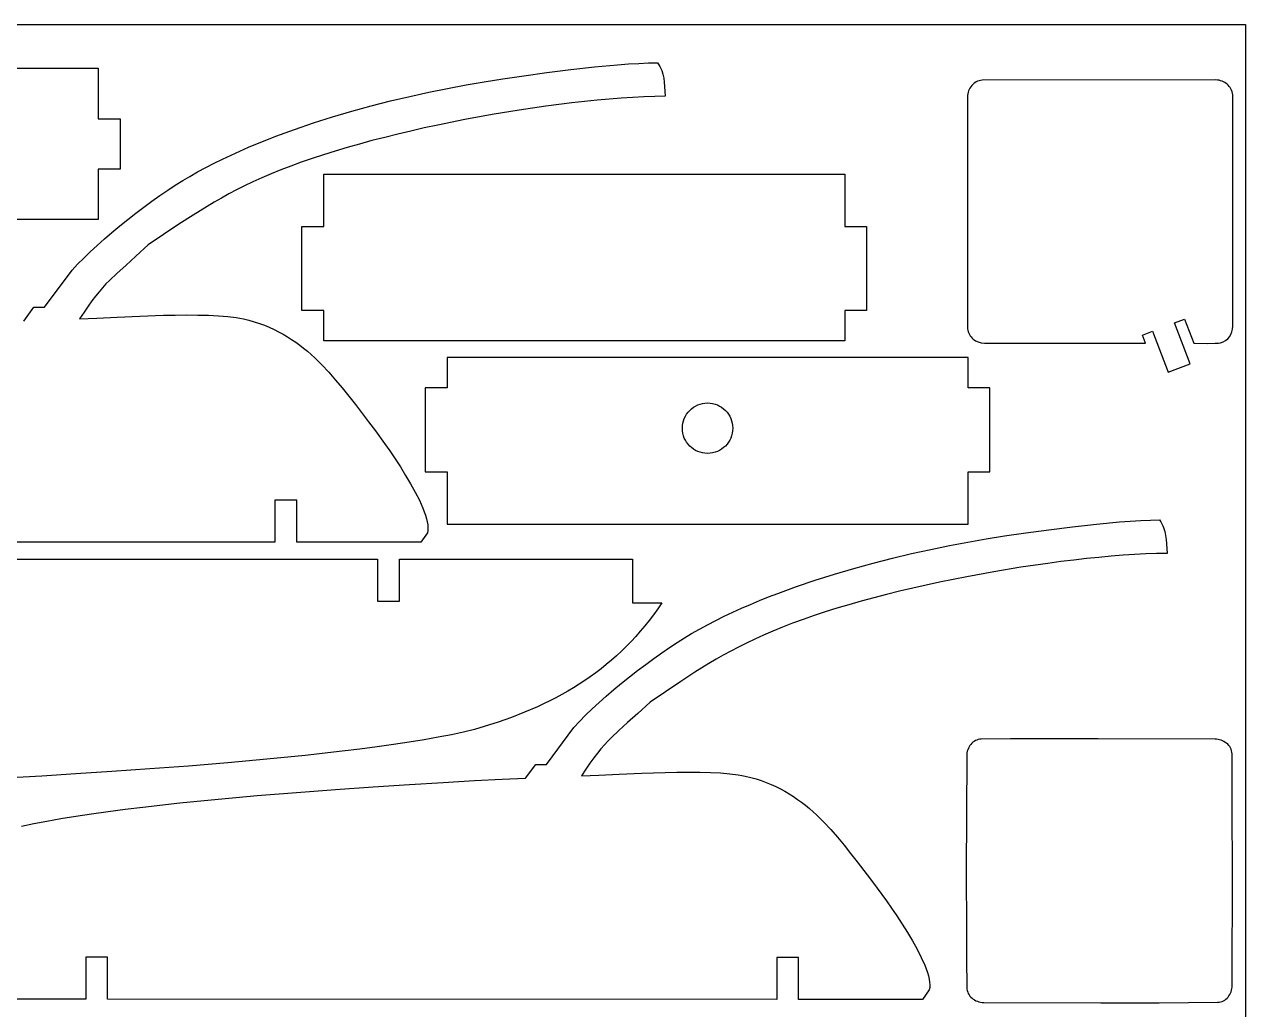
# Model space of a CAD drawing. Extents: x 378 to 958, y 20 to 900.
# Drawn here: x 812.7 to 958, y 782.9 to 900.1 of the extents above; entities that cross this region are included whole.
import ezdxf

# ---------------------------------------------------------------- set-up
doc = ezdxf.new("R2010")
doc.units = 0
doc.layers.get('0').update_dxf_attribs({"linetype": 'CONTINUOUS'})

msp = doc.modelspace()

# ---------------------------------------------------------------- linework, layer by layer
at = {"color": 0}
for p, q in [((378.0131, 900.108069), (958.0131, 900.108069)), ((958.0131, 900.108069), (958.0131, 20.108069))]:
    msp.add_line(p, q, dxfattribs=at)
at = {"color": 4}
for p, q in [((880.529513, 895.047236), (883.266994, 895.301527)), ((883.266994, 895.301527), (884.566258, 895.400371)), ((884.566258, 895.400371), (885.802116, 895.47705)), ((885.802116, 895.47705), (886.961756, 895.529093)), ((886.961756, 895.529093), (888.032363, 895.554027)), ((888.032363, 895.554027), (888.186316, 895.318389)), ((888.186316, 895.318389), (888.318885, 895.086974)), ((759.462458, 894.889161), (821.457758, 894.889161)), ((821.457758, 894.889161), (821.457758, 888.889561)), ((869.606307, 893.637914), (872.128069, 894.009515)), ((872.128069, 894.009515), (874.857535, 894.381453)), ((874.857535, 894.381453), (877.692188, 894.733952)), ((877.692188, 894.733952), (880.529513, 895.047236)), ((888.318885, 895.086974), (888.431871, 894.858488)), ((888.431871, 894.858488), (888.527071, 894.631638)), ((888.527071, 894.631638), (888.671312, 894.177669)), ((888.671312, 894.177669), (888.766001, 893.714715)), ((860.807029, 892.04458), (863.044761, 892.500415)), ((863.044761, 892.500415), (865.24372, 892.914167)), ((865.24372, 892.914167), (867.394763, 893.286427)), ((867.394763, 893.286427), (869.606307, 893.637914)), ((888.766001, 893.714715), (888.825528, 893.232425)), ((888.825528, 893.232425), (888.864287, 892.720447)), ((888.864287, 892.720447), (888.937063, 891.566027)), ((925.126643, 892.384537), (925.055716, 892.21776)), ((925.210513, 892.542449), (925.126643, 892.384537)), ((925.306824, 892.690833), (925.210513, 892.542449)), ((925.415074, 892.829028), (925.306824, 892.690833)), ((925.53476, 892.956375), (925.415074, 892.829028)), ((925.66538, 893.072211), (925.53476, 892.956375)), ((925.806432, 893.175876), (925.66538, 893.072211)), ((925.957413, 893.26671), (925.806432, 893.175876)), ((926.117821, 893.34405), (925.957413, 893.26671)), ((926.287155, 893.407236), (926.117821, 893.34405)), ((926.46491, 893.455608), (926.287155, 893.407236)), ((926.650586, 893.488503), (926.46491, 893.455608)), ((954.470086, 893.507803), (926.650586, 893.488503)), ((954.665583, 893.492185), (954.470086, 893.507803)), ((954.855054, 893.461227), (954.665583, 893.492185)), ((955.03781, 893.415493), (954.855054, 893.461227)), ((955.213164, 893.355544), (955.03781, 893.415493)), ((955.380429, 893.281941), (955.213164, 893.355544)), ((955.538917, 893.195247), (955.380429, 893.281941)), ((955.68794, 893.096022), (955.538917, 893.195247)), ((955.826811, 892.984828), (955.68794, 893.096022)), ((955.954842, 892.862228), (955.826811, 892.984828)), ((956.071346, 892.728782), (955.954842, 892.862228)), ((956.175635, 892.585052), (956.071346, 892.728782)), ((956.267021, 892.4316), (956.175635, 892.585052)), ((956.344816, 892.268988), (956.267021, 892.4316)), ((853.95262, 890.418649), (856.251816, 891.00429)), ((856.251816, 891.00429), (858.539666, 891.546069)), ((858.539666, 891.546069), (860.807029, 892.04458)), ((879.34938, 890.944144), (877.834083, 890.773866)), ((880.835454, 891.095159), (879.34938, 890.944144)), ((882.288713, 891.226362), (880.835454, 891.095159)), ((883.705565, 891.337205), (882.288713, 891.226362)), ((885.082418, 891.427142), (883.705565, 891.337205)), ((886.41568, 891.495622), (885.082418, 891.427142)), ((887.701759, 891.5421), (886.41568, 891.495622)), ((888.937063, 891.566027), (887.701759, 891.5421)), ((924.925617, 891.670837), (924.911486, 891.475203)), ((924.911486, 891.475203), (924.930586, 863.909203)), ((924.954701, 891.860249), (924.925617, 891.670837)), ((924.998235, 892.042776), (924.954701, 891.860249)), ((925.055716, 892.21776), (924.998235, 892.042776)), ((956.408334, 892.097776), (956.344816, 892.268988)), ((956.456887, 891.918528), (956.408334, 892.097776)), ((956.489786, 891.731803), (956.456887, 891.918528)), ((956.509086, 864.202803), (956.489786, 891.731803)), ((849.356763, 889.113415), (851.651221, 889.788555)), ((851.651221, 889.788555), (853.95262, 890.418649)), ((871.552514, 889.911073), (868.329788, 889.378339)), ((874.730191, 890.37771), (871.552514, 889.911073)), ((876.293157, 890.584872), (874.730191, 890.37771)), ((877.834083, 890.773866), (876.293157, 890.584872)), ((821.457758, 888.889561), (824.057658, 888.889561)), ((824.057658, 888.889561), (824.057658, 882.890061)), ((844.825238, 887.625625), (847.078388, 888.392636)), ((847.078388, 888.392636), (849.356763, 889.113415)), ((861.864139, 888.132109), (860.264473, 887.786089)), ((865.090751, 888.78389), (861.864139, 888.132109)), ((868.329788, 889.378339), (865.090751, 888.78389)), ((841.51281, 886.38713), (842.606456, 886.811791)), ((842.606456, 886.811791), (844.825238, 887.625625)), ((855.563139, 886.674085), (854.040556, 886.280595)), ((857.11038, 887.056529), (855.563139, 886.674085)), ((858.678689, 887.42738), (857.11038, 887.056529)), ((860.264473, 887.786089), (858.678689, 887.42738)), ((838.308568, 885.041282), (839.362723, 885.50195)), ((839.362723, 885.50195), (840.431185, 885.950541)), ((840.431185, 885.950541), (841.51281, 886.38713)), ((851.083736, 885.462669), (849.656682, 885.039329)), ((852.546224, 885.876607), (851.083736, 885.462669)), ((854.040556, 886.280595), (852.546224, 885.876607)), ((835.243366, 883.586081), (836.247746, 884.083422)), ((836.247746, 884.083422), (837.269861, 884.568464)), ((837.269861, 884.568464), (838.308568, 885.041282)), ((845.624056, 883.718376), (844.374665, 883.262906)), ((846.92325, 884.166635), (845.624056, 883.718376)), ((848.268657, 884.607135), (846.92325, 884.166635)), ((849.656682, 885.039329), (848.268657, 884.607135)), ((824.057658, 882.890061), (821.457758, 882.890061)), ((821.457758, 882.890061), (821.457758, 876.890561)), ((832.348063, 882.019527), (833.292382, 882.554208)), ((833.292382, 882.554208), (834.257864, 883.076368)), ((834.257864, 883.076368), (835.243366, 883.586081)), ((842.039663, 882.332527), (840.927709, 881.849469)), ((843.17867, 882.800774), (842.039663, 882.332527)), ((844.374665, 883.262906), (843.17867, 882.800774)), ((848.311277, 876.076863), (848.311277, 882.276463)), ((848.311277, 882.276463), (910.306577, 882.276463)), ((910.306577, 882.276463), (910.306577, 876.076863)), ((829.732637, 880.375794), (830.639124, 880.9715)), ((830.639124, 880.9715), (831.513378, 881.521182)), ((831.513378, 881.521182), (832.348063, 882.019527)), ((838.876056, 880.894097), (837.92206, 880.41733)), ((839.875556, 881.370734), (838.876056, 880.894097)), ((840.927709, 881.849469), (839.875556, 881.370734)), ((827.8523, 879.067556), (828.801251, 879.739376)), ((828.801251, 879.739376), (829.732637, 880.375794)), ((836.121991, 879.454499), (835.261621, 878.963982)), ((837.006421, 879.938207), (836.121991, 879.454499)), ((837.92206, 880.41733), (837.006421, 879.938207)), ((825.931047, 877.638964), (826.893121, 878.365648)), ((826.893121, 878.365648), (827.8523, 879.067556)), ((834.418163, 878.464427), (832.753392, 877.429299)), ((835.261621, 878.963982), (834.418163, 878.464427)), ((821.457758, 876.890561), (759.462458, 876.890561)), ((824.027554, 876.132513), (824.973413, 876.892815)), ((824.973413, 876.892815), (825.931047, 877.638964)), ((832.753392, 877.429299), (831.070491, 876.331299)), ((822.200501, 874.590698), (823.100805, 875.36337)), ((823.100805, 875.36337), (824.027554, 876.132513)), ((831.070491, 876.331299), (827.421563, 873.875427)), ((845.711477, 866.077663), (845.711477, 876.076863)), ((845.711477, 876.076863), (848.311277, 876.076863)), ((910.306577, 876.076863), (912.906377, 876.076863)), ((912.906377, 876.076863), (912.906377, 866.077663)), ((820.508565, 873.056017), (821.333976, 873.81981)), ((821.333976, 873.81981), (822.200501, 874.590698)), ((827.421563, 873.875427), (825.953065, 872.524989)), ((819.010424, 871.570963), (819.731602, 872.30463)), ((819.731602, 872.30463), (820.508565, 873.056017)), ((825.953065, 872.524989), (824.734718, 871.433918)), ((815.070463, 866.468327), (818.352363, 870.860327)), ((818.352363, 870.860327), (819.010424, 871.570963)), ((824.734718, 871.433918), (823.705359, 870.508601)), ((822.381879, 869.22664), (821.968953, 868.780784)), ((822.803826, 869.655427), (822.381879, 869.22664)), ((823.705359, 870.508601), (822.803826, 869.655427)), ((821.139577, 867.791061), (820.707837, 867.223791)), ((821.557401, 868.306159), (821.139577, 867.791061)), ((821.968953, 868.780784), (821.557401, 868.306159)), ((812.592163, 864.821627), (813.813063, 866.455527)), ((813.813063, 866.455527), (815.070463, 866.468327)), ((820.254535, 866.592646), (819.772026, 865.885925)), ((820.707837, 867.223791), (820.254535, 866.592646)), ((819.772026, 865.885925), (819.252663, 865.091927)), ((819.252663, 865.091927), (821.294365, 865.17765)), ((821.294365, 865.17765), (823.728949, 865.293079)), ((823.728949, 865.293079), (826.416243, 865.410778)), ((826.416243, 865.410778), (829.216076, 865.503315)), ((829.216076, 865.503315), (830.61439, 865.531573)), ((830.61439, 865.531573), (831.988275, 865.543252)), ((831.988275, 865.543252), (833.320209, 865.534923)), ((833.320209, 865.534923), (834.592671, 865.503157)), ((834.592671, 865.503157), (835.788139, 865.444523)), ((835.788139, 865.444523), (836.889091, 865.355593)), ((836.889091, 865.355593), (837.878006, 865.232938)), ((837.878006, 865.232938), (838.324974, 865.157891)), ((838.324974, 865.157891), (838.737363, 865.073127)), ((838.737363, 865.073127), (839.394159, 864.911262)), ((839.394159, 864.911262), (840.030483, 864.729774)), ((848.311277, 866.077663), (845.711477, 866.077663)), ((848.311277, 862.477963), (848.311277, 866.077663)), ((912.906377, 866.077663), (910.306577, 866.077663)), ((910.306577, 866.077663), (910.306577, 862.477963)), ((949.543486, 864.596703), (950.745586, 865.059103)), ((950.745586, 865.059103), (951.856786, 862.170203)), ((840.030483, 864.729774), (840.647153, 864.529195)), ((840.647153, 864.529195), (841.244983, 864.310061)), ((841.244983, 864.310061), (841.82479, 864.072903)), ((841.82479, 864.072903), (842.38739, 863.818257)), ((842.38739, 863.818257), (842.933598, 863.546656)), ((842.933598, 863.546656), (843.464232, 863.258633)), ((924.930586, 863.909203), (924.964001, 863.718799)), ((924.964001, 863.718799), (925.012411, 863.538323)), ((925.012411, 863.538323), (925.075246, 863.367984)), ((925.075246, 863.367984), (925.15193, 863.207988)), ((945.741586, 863.134403), (946.943686, 863.596703)), ((946.943686, 863.596703), (948.810286, 858.743803)), ((951.410086, 859.743703), (949.543486, 864.596703)), ((956.263873, 863.22942), (956.39101, 863.530652)), ((956.39101, 863.530652), (956.473406, 863.856519)), ((956.473406, 863.856519), (956.509086, 864.202803)), ((843.464232, 863.258633), (843.980106, 862.954723)), ((843.980106, 862.954723), (844.482037, 862.635459)), ((844.482037, 862.635459), (844.970841, 862.301374)), ((844.970841, 862.301374), (845.447334, 861.953003)), ((845.447334, 861.953003), (845.912332, 861.590879)), ((910.306577, 862.477963), (848.311277, 862.477963)), ((925.15193, 863.207988), (925.241892, 863.058542)), ((925.241892, 863.058542), (925.344558, 862.919854)), ((925.344558, 862.919854), (925.459356, 862.79213)), ((925.459356, 862.79213), (925.585711, 862.675578)), ((925.585711, 862.675578), (925.723052, 862.570406)), ((925.723052, 862.570406), (925.870805, 862.476819)), ((925.870805, 862.476819), (926.195255, 862.325232)), ((926.195255, 862.325232), (926.554477, 862.222474)), ((926.554477, 862.222474), (926.943886, 862.170203)), ((926.943886, 862.170203), (946.112386, 862.170203)), ((946.112386, 862.170203), (945.741586, 863.134403)), ((951.856786, 862.170203), (953.479711, 862.155841)), ((953.479711, 862.155841), (954.406964, 862.173789)), ((954.406964, 862.173789), (954.77317, 862.199517)), ((954.77317, 862.199517), (955.026286, 862.240403)), ((955.026286, 862.240403), (955.347468, 862.355196)), ((955.347468, 862.355196), (955.633794, 862.515711)), ((955.633794, 862.515711), (955.883289, 862.717732)), ((955.883289, 862.717732), (956.093974, 862.957041)), ((956.093974, 862.957041), (956.263873, 863.22942)), ((845.912332, 861.590879), (846.36665, 861.215536)), ((846.36665, 861.215536), (846.811105, 860.827507)), ((846.811105, 860.827507), (847.246513, 860.427327)), ((847.246513, 860.427327), (848.093451, 859.592646)), ((924.979018, 860.467014), (862.983718, 860.467014)), ((862.983718, 860.467014), (862.983718, 856.867314)), ((924.979018, 856.867314), (924.979018, 860.467014)), ((848.093451, 859.592646), (848.913992, 858.715764)), ((948.810286, 858.743803), (951.410086, 859.743703)), ((848.913992, 858.715764), (849.714664, 857.800949)), ((849.714664, 857.800949), (850.501994, 856.852471)), ((850.501994, 856.852471), (851.282512, 855.8746)), ((862.983718, 856.867314), (860.383918, 856.867314)), ((860.383918, 856.867314), (860.383918, 846.868014)), ((927.578818, 856.867314), (924.979018, 856.867314)), ((927.578818, 846.868014), (927.578818, 856.867314)), ((851.282512, 855.8746), (852.062744, 854.871606)), ((852.062744, 854.871606), (853.648463, 852.807327)), ((853.648463, 852.807327), (854.457295, 851.735886)), ((854.457295, 851.735886), (855.547323, 850.230608)), ((855.547323, 850.230608), (856.156738, 849.357406)), ((856.156738, 849.357406), (856.787196, 848.426296)), ((856.787196, 848.426296), (857.422277, 847.454128)), ((857.422277, 847.454128), (858.045563, 846.457752)), ((858.045563, 846.457752), (858.640635, 845.454019)), ((860.383918, 846.868014), (862.983718, 846.868014)), ((862.983718, 846.868014), (862.983718, 840.668514)), ((924.979018, 840.668514), (924.979018, 846.868014)), ((924.979018, 846.868014), (927.578818, 846.868014)), ((858.640635, 845.454019), (859.191075, 844.45978)), ((859.191075, 844.45978), (859.680462, 843.491885)), ((842.490763, 843.505427), (842.489663, 838.507727)), ((845.089663, 843.504727), (842.490763, 843.505427)), ((845.088563, 838.507027), (845.089663, 843.504727)), ((859.680462, 843.491885), (860.092379, 842.567183)), ((860.092379, 842.567183), (860.264155, 842.126296)), ((860.264155, 842.126296), (860.410406, 841.702526)), ((860.410406, 841.702526), (860.52908, 841.297981)), ((860.52908, 841.297981), (860.618125, 840.914765)), ((860.618125, 840.914765), (860.675488, 840.554985)), ((860.675488, 840.554985), (860.699117, 840.220748)), ((860.699117, 840.220748), (860.68696, 839.91416)), ((862.983718, 840.668514), (924.979018, 840.668514)), ((934.586669, 839.987754), (937.421322, 840.340253)), ((937.421322, 840.340253), (940.258647, 840.653537)), ((940.258647, 840.653537), (942.996128, 840.907828)), ((942.996128, 840.907828), (944.295391, 841.006672)), ((944.295391, 841.006672), (945.53125, 841.083351)), ((945.53125, 841.083351), (946.69089, 841.135394)), ((946.69089, 841.135394), (947.761497, 841.160328)), ((947.761497, 841.160328), (947.91545, 840.92469)), ((947.91545, 840.92469), (948.048019, 840.693275)), ((948.048019, 840.693275), (948.161005, 840.464789)), ((948.161005, 840.464789), (948.256205, 840.237939)), ((948.256205, 840.237939), (948.400446, 839.78397)), ((860.636963, 839.637327), (859.849163, 838.503227)), ((860.68696, 839.91416), (860.636963, 839.637327)), ((924.972854, 838.520468), (927.123897, 838.892728)), ((927.123897, 838.892728), (929.335441, 839.244215)), ((929.335441, 839.244215), (931.857203, 839.615816)), ((931.857203, 839.615816), (934.586669, 839.987754)), ((948.400446, 839.78397), (948.495135, 839.321016)), ((948.495135, 839.321016), (948.554662, 838.838726)), ((948.554662, 838.838726), (948.59342, 838.326748)), ((842.489663, 838.507727), (762.840163, 838.528327)), ((859.849163, 838.503227), (845.088563, 838.507027)), ((915.98095, 836.610591), (918.2688, 837.15237)), ((918.2688, 837.15237), (920.536163, 837.650881)), ((920.536163, 837.650881), (922.773895, 838.106716)), ((922.773895, 838.106716), (924.972854, 838.520468)), ((947.430893, 837.148401), (946.144814, 837.101923)), ((948.666197, 837.172328), (947.430893, 837.148401)), ((948.59342, 838.326748), (948.666197, 837.172328)), ((775.05834, 836.49959), (854.70784, 836.47899)), ((854.70784, 836.47899), (854.70674, 831.48189)), ((857.30504, 831.48119), (857.30614, 836.47829)), ((857.30614, 836.47829), (885.03684, 836.47109)), ((885.03684, 836.47109), (885.03574, 831.27479)), ((911.380355, 835.394856), (913.681754, 836.02495)), ((913.681754, 836.02495), (915.98095, 836.610591)), ((934.459325, 835.984011), (931.281648, 835.517374)), ((936.02229, 836.191173), (934.459325, 835.984011)), ((937.563217, 836.380167), (936.02229, 836.191173)), ((939.078514, 836.550445), (937.563217, 836.380167)), ((940.564588, 836.70146), (939.078514, 836.550445)), ((942.017847, 836.832663), (940.564588, 836.70146)), ((943.434699, 836.943506), (942.017847, 836.832663)), ((944.811552, 837.033442), (943.434699, 836.943506)), ((946.144814, 837.101923), (944.811552, 837.033442)), ((906.807522, 833.998937), (909.085897, 834.719716)), ((909.085897, 834.719716), (911.380355, 835.394856)), ((924.819885, 834.390191), (921.593273, 833.73841)), ((928.058922, 834.98464), (924.819885, 834.390191)), ((931.281648, 835.517374), (928.058922, 834.98464)), ((902.33559, 832.418092), (904.554372, 833.231926)), ((904.554372, 833.231926), (906.807522, 833.998937)), ((918.407823, 833.033681), (916.839514, 832.66283)), ((919.993606, 833.39239), (918.407823, 833.033681)), ((921.593273, 833.73841), (919.993606, 833.39239)), ((854.70674, 831.48189), (857.30504, 831.48119)), ((899.091857, 831.108251), (900.160319, 831.556842)), ((900.160319, 831.556842), (901.241944, 831.993431)), ((901.241944, 831.993431), (902.33559, 832.418092)), ((912.275358, 831.482908), (910.812869, 831.06897)), ((913.76969, 831.886896), (912.275358, 831.482908)), ((915.292273, 832.280386), (913.76969, 831.886896)), ((916.839514, 832.66283), (915.292273, 832.280386)), ((885.03574, 831.27479), (888.53274, 831.27399)), ((887.545907, 829.867678), (887.035364, 829.193806)), ((888.045042, 830.560959), (887.545907, 829.867678)), ((888.53274, 831.27399), (888.045042, 830.560959)), ((895.97688, 829.689723), (896.998995, 830.174765)), ((896.998995, 830.174765), (898.037701, 830.647583)), ((898.037701, 830.647583), (899.091857, 831.108251)), ((907.997791, 830.213436), (906.652384, 829.772936)), ((909.385816, 830.64563), (907.997791, 830.213436)), ((910.812869, 831.06897), (909.385816, 830.64563)), ((886.513443, 828.539), (885.980174, 827.90292)), ((887.035364, 829.193806), (886.513443, 828.539)), ((893.021516, 828.160509), (893.986998, 828.682669)), ((893.986998, 828.682669), (894.9725, 829.192382)), ((894.9725, 829.192382), (895.97688, 829.689723)), ((902.907804, 828.407075), (901.768797, 827.938828)), ((904.103799, 828.869207), (902.907804, 828.407075)), ((905.35319, 829.324677), (904.103799, 828.869207)), ((906.652384, 829.772936), (905.35319, 829.324677)), ((885.435586, 827.285225), (884.879709, 826.685573)), ((885.980174, 827.90292), (885.435586, 827.285225)), ((890.368258, 826.577801), (891.242512, 827.127483)), ((891.242512, 827.127483), (892.077197, 827.625828)), ((892.077197, 827.625828), (893.021516, 828.160509)), ((899.60469, 826.977035), (898.605189, 826.500398)), ((900.656843, 827.45577), (899.60469, 826.977035)), ((901.768797, 827.938828), (900.656843, 827.45577)), ((883.734207, 825.539035), (883.144642, 824.991467)), ((884.312573, 826.103624), (883.734207, 825.539035)), ((884.879709, 826.685573), (884.312573, 826.103624)), ((888.530385, 825.345676), (889.461771, 825.982095)), ((889.461771, 825.982095), (890.368258, 826.577801)), ((896.735555, 825.544507), (895.851125, 825.0608)), ((897.651194, 826.023631), (896.735555, 825.544507)), ((898.605189, 826.500398), (897.651194, 826.023631)), ((882.543907, 824.460577), (881.932033, 823.946024)), ((883.144642, 824.991467), (882.543907, 824.460577)), ((886.622255, 823.971949), (887.581434, 824.673857)), ((887.581434, 824.673857), (888.530385, 825.345676)), ((894.147297, 824.070728), (892.482526, 823.0356)), ((894.990755, 824.570283), (894.147297, 824.070728)), ((895.851125, 825.0608), (894.990755, 824.570283)), ((880.674982, 822.964567), (880.029865, 822.496979)), ((881.309047, 823.447468), (880.674982, 822.964567)), ((881.932033, 823.946024), (881.309047, 823.447468)), ((884.702547, 822.499116), (885.660181, 823.245265)), ((885.660181, 823.245265), (886.622255, 823.971949)), ((892.482526, 823.0356), (890.799625, 821.9376)), ((878.028508, 821.182688), (877.339485, 820.772944)), ((878.706598, 821.606381), (878.028508, 821.182688)), ((879.373727, 822.044365), (878.706598, 821.606381)), ((880.029865, 822.496979), (879.373727, 822.044365)), ((882.829939, 820.969671), (883.756688, 821.738814)), ((883.756688, 821.738814), (884.702547, 822.499116)), ((890.799625, 821.9376), (887.150697, 819.481728)), ((875.928764, 819.993938), (875.207125, 819.623994)), ((876.639561, 820.376808), (875.928764, 819.993938)), ((877.339485, 820.772944), (876.639561, 820.376808)), ((881.06311, 819.426111), (881.929635, 820.196999)), ((881.929635, 820.196999), (882.829939, 820.969671)), ((872.212738, 818.266648), (870.651263, 817.656657)), ((873.731438, 818.921518), (872.212738, 818.266648)), ((874.474673, 819.266634), (873.731438, 818.921518)), ((875.207125, 819.623994), (874.474673, 819.266634)), ((879.460736, 817.910931), (880.237698, 818.662318)), ((880.237698, 818.662318), (881.06311, 819.426111)), ((887.150697, 819.481728), (885.682198, 818.131319)), ((869.047251, 817.088814), (867.40094, 816.56039)), ((870.651263, 817.656657), (869.047251, 817.088814)), ((878.081497, 816.466628), (878.739557, 817.177264)), ((878.739557, 817.177264), (879.460736, 817.910931)), ((884.463852, 817.040262), (883.434493, 816.114951)), ((885.682198, 818.131319), (884.463852, 817.040262)), ((863.494621, 815.595752), (861.934042, 815.28992)), ((864.931997, 815.909483), (863.494621, 815.595752)), ((866.237119, 816.231049), (864.931997, 815.909483)), ((867.40094, 816.56039), (866.237119, 816.231049)), ((874.799597, 812.074628), (878.081497, 816.466628)), ((883.434493, 816.114951), (882.53296, 815.261778)), ((852.5998, 813.881405), (850.490026, 813.624267)), ((854.640665, 814.146815), (852.5998, 813.881405)), ((856.60357, 814.420433), (854.640665, 814.146815)), ((858.479467, 814.702198), (856.60357, 814.420433)), ((860.259308, 814.992048), (858.479467, 814.702198)), ((861.934042, 815.28992), (860.259308, 814.992048)), ((881.286534, 813.912512), (880.868711, 813.397419)), ((881.698087, 814.387136), (881.286534, 813.912512)), ((882.111013, 814.832991), (881.698087, 814.387136)), ((882.53296, 815.261778), (882.111013, 814.832991)), ((925.020916, 813.983145), (924.951179, 813.809101)), ((925.104373, 814.148484), (925.020916, 813.983145)), ((925.200946, 814.303934), (925.104373, 814.148484)), ((925.31003, 814.448314), (925.200946, 814.303934)), ((925.431022, 814.58044), (925.31003, 814.448314)), ((925.563317, 814.699131), (925.431022, 814.58044)), ((925.706312, 814.803204), (925.563317, 814.699131)), ((925.8594, 814.891476), (925.706312, 814.803204)), ((926.02198, 814.962766), (925.8594, 814.891476)), ((926.193445, 815.01589), (926.02198, 814.962766)), ((926.373193, 815.049667), (926.193445, 815.01589)), ((926.560618, 815.062914), (926.373193, 815.049667)), ((930.038601, 815.100661), (926.560618, 815.062914)), ((933.516727, 815.121854), (930.038601, 815.100661)), ((940.473268, 815.127489), (933.516727, 815.121854)), ((954.386518, 815.082114), (940.473268, 815.127489)), ((954.566073, 815.072993), (954.386518, 815.082114)), ((954.746351, 815.046942), (954.566073, 815.072993)), ((954.925661, 815.004743), (954.746351, 815.046942)), ((955.102315, 814.947179), (954.925661, 815.004743)), ((955.274621, 814.875034), (955.102315, 814.947179)), ((955.440892, 814.78909), (955.274621, 814.875034)), ((955.599438, 814.69013), (955.440892, 814.78909)), ((955.748568, 814.578939), (955.599438, 814.69013)), ((955.886593, 814.456298), (955.748568, 814.578939)), ((956.011824, 814.322991), (955.886593, 814.456298)), ((956.122572, 814.1798), (956.011824, 814.322991)), ((956.217146, 814.02751), (956.122572, 814.1798)), ((956.293857, 813.866904), (956.217146, 814.02751)), ((841.542809, 812.679669), (836.891015, 812.258615)), ((846.099944, 813.135053), (841.542809, 812.679669)), ((850.490026, 813.624267), (846.099944, 813.135053)), ((880.436971, 812.830154), (879.983669, 812.199018)), ((880.868711, 813.397419), (880.436971, 812.830154)), ((924.821518, 813.049514), (924.774805, 799.284764)), ((924.830331, 813.246557), (924.821518, 813.049514)), ((924.855282, 813.439625), (924.830331, 813.246557)), ((924.895766, 813.627533), (924.855282, 813.439625)), ((924.951179, 813.809101), (924.895766, 813.627533)), ((956.351016, 813.698763), (956.293857, 813.866904)), ((956.386932, 813.523872), (956.351016, 813.698763)), ((956.399918, 813.343014), (956.386932, 813.523872)), ((956.427768, 806.451648), (956.399918, 813.343014)), ((823.091592, 811.206394), (818.785077, 810.927627)), ((827.593014, 811.521479), (823.091592, 811.206394)), ((832.216952, 811.872385), (827.593014, 811.521479)), ((836.891015, 812.258615), (832.216952, 811.872385)), ((872.321297, 810.427928), (873.542197, 812.061828)), ((873.542197, 812.061828), (874.799597, 812.074628)), ((879.50116, 811.49231), (878.981797, 810.698328)), ((879.983669, 812.199018), (879.50116, 811.49231)), ((883.458083, 810.899423), (886.145377, 811.017109)), ((886.145377, 811.017109), (888.94521, 811.109641)), ((888.94521, 811.109641), (890.343524, 811.1379)), ((890.343524, 811.1379), (891.717409, 811.149583)), ((891.717409, 811.149583), (893.049343, 811.14126)), ((893.049343, 811.14126), (894.321805, 811.109501)), ((894.321805, 811.109501), (895.517272, 811.050878)), ((895.517272, 811.050878), (896.618225, 810.961961)), ((814.745863, 810.685676), (811.046341, 810.481037)), ((818.785077, 810.927627), (814.745863, 810.685676)), ((854.185578, 809.407223), (858.492102, 809.685991)), ((858.492102, 809.685991), (862.531328, 809.927942)), ((862.531328, 809.927942), (866.230863, 810.13258)), ((866.230863, 810.13258), (869.518317, 810.299408)), ((869.518317, 810.299408), (872.321297, 810.427928)), ((878.981797, 810.698328), (881.023499, 810.784018)), ((881.023499, 810.784018), (883.458083, 810.899423)), ((896.618225, 810.961961), (897.60714, 810.839321)), ((897.60714, 810.839321), (898.054108, 810.764283)), ((898.054108, 810.764283), (898.466497, 810.679528)), ((898.466497, 810.679528), (899.123293, 810.517654)), ((899.123293, 810.517654), (899.759617, 810.336157)), ((899.759617, 810.336157), (900.376286, 810.135571)), ((900.376286, 810.135571), (900.974117, 809.916429)), ((900.974117, 809.916429), (901.553924, 809.679264)), ((901.553924, 809.679264), (902.116524, 809.424612)), ((835.734336, 807.933948), (840.386135, 808.355003)), ((840.386135, 808.355003), (845.060202, 808.741232)), ((845.060202, 808.741232), (849.684147, 809.092138)), ((849.684147, 809.092138), (854.185578, 809.407223)), ((902.116524, 809.424612), (902.662732, 809.153005)), ((902.662732, 809.153005), (903.193366, 808.864976)), ((903.193366, 808.864976), (903.70924, 808.561061)), ((903.70924, 808.561061), (904.211171, 808.241792)), ((904.211171, 808.241792), (904.699975, 807.907703)), ((822.636474, 806.466803), (824.677339, 806.732212)), ((824.677339, 806.732212), (826.787114, 806.989351)), ((826.787114, 806.989351), (831.177198, 807.478565)), ((831.177198, 807.478565), (835.734336, 807.933948)), ((904.699975, 807.907703), (905.176468, 807.559328)), ((905.176468, 807.559328), (905.641466, 807.197201)), ((905.641466, 807.197201), (906.095784, 806.821855)), ((906.095784, 806.821855), (906.540239, 806.433823)), ((813.782515, 805.017865), (815.343095, 805.323698)), ((815.343095, 805.323698), (817.017829, 805.62157)), ((817.017829, 805.62157), (818.79767, 805.91142)), ((818.79767, 805.91142), (820.673568, 806.193185)), ((820.673568, 806.193185), (822.636474, 806.466803)), ((906.540239, 806.433823), (906.975647, 806.033641)), ((906.975647, 806.033641), (907.822585, 805.198956)), ((907.822585, 805.198956), (908.643126, 804.32207)), ((956.437993, 799.560189), (956.427768, 806.451648)), ((812.34514, 804.704135), (813.782515, 805.017865)), ((908.643126, 804.32207), (909.443798, 803.407253)), ((909.443798, 803.407253), (910.231128, 802.458773)), ((910.231128, 802.458773), (911.011646, 801.480902)), ((911.011646, 801.480902), (911.791878, 800.477907)), ((911.791878, 800.477907), (913.377597, 798.413628)), ((956.419218, 785.777214), (956.437993, 799.560189)), ((913.377597, 798.413628), (914.186429, 797.34222)), ((924.774805, 799.284764), (924.781538, 792.402473)), ((914.186429, 797.34222), (915.276456, 795.836966)), ((915.276456, 795.836966), (915.885872, 794.963772)), ((915.885872, 794.963772), (916.516329, 794.032667)), ((916.516329, 794.032667), (917.151411, 793.060502)), ((917.151411, 793.060502), (917.774697, 792.064128)), ((924.781538, 792.402473), (924.803087, 788.961472)), ((917.774697, 792.064128), (918.369769, 791.060394)), ((918.369769, 791.060394), (918.920208, 790.066151)), ((918.920208, 790.066151), (919.409596, 789.09825)), ((819.972097, 789.132428), (819.970997, 784.135328)), ((822.570397, 789.131728), (819.972097, 789.132428)), ((822.569297, 784.134628), (822.570397, 789.131728)), ((902.219897, 789.111728), (902.218797, 784.114028)), ((904.818797, 789.111028), (902.219897, 789.111728)), ((904.817697, 784.113428), (904.818797, 789.111028)), ((919.409596, 789.09825), (919.821513, 788.173541)), ((919.821513, 788.173541), (919.993289, 787.732648)), ((919.993289, 787.732648), (920.13954, 787.308873)), ((924.803087, 788.961472), (924.840818, 785.520614)), ((920.13954, 787.308873), (920.258214, 786.904321)), ((920.258214, 786.904321), (920.347259, 786.521098)), ((920.347259, 786.521098), (920.404622, 786.161311)), ((920.366097, 785.243628), (919.578297, 784.109528)), ((920.416093, 785.52047), (920.366097, 785.243628)), ((920.404622, 786.161311), (920.428251, 785.827067)), ((920.428251, 785.827067), (920.416093, 785.52047)), ((924.840818, 785.520614), (924.854163, 785.332072)), ((924.854163, 785.332072), (924.888182, 785.150646)), ((924.888182, 785.150646), (924.94167, 784.977026)), ((924.94167, 784.977026), (925.013422, 784.811903)), ((925.013422, 784.811903), (925.102235, 784.655968)), ((956.13631, 784.678243), (956.21978, 784.843582)), ((956.21978, 784.843582), (956.289529, 785.017626)), ((956.289529, 785.017626), (956.344952, 785.199194)), ((956.344952, 785.199194), (956.385445, 785.387103)), ((956.385445, 785.387103), (956.410402, 785.58017)), ((956.410402, 785.58017), (956.419218, 785.777214)), ((819.970997, 784.135328), (792.240297, 784.142528)), ((902.218797, 784.114028), (822.569297, 784.134628)), ((919.578297, 784.109528), (904.817697, 784.113428)), ((925.102235, 784.655968), (925.206901, 784.509912)), ((925.206901, 784.509912), (925.326218, 784.374426)), ((925.326218, 784.374426), (925.45898, 784.250201)), ((925.45898, 784.250201), (925.603982, 784.137928)), ((925.603982, 784.137928), (925.76002, 784.038298)), ((925.76002, 784.038298), (925.925888, 783.952002)), ((925.925888, 783.952002), (926.100382, 783.879731)), ((926.100382, 783.879731), (926.282296, 783.822175)), ((926.282296, 783.822175), (926.470427, 783.780027)), ((926.470427, 783.780027), (926.663569, 783.753976)), ((926.663569, 783.753976), (926.860518, 783.744714)), ((926.860518, 783.744714), (940.770618, 783.695351)), ((940.770618, 783.695351), (947.725583, 783.703412)), ((947.725583, 783.703412), (951.202922, 783.72564)), ((951.202922, 783.72564), (954.680118, 783.763814)), ((954.680118, 783.763814), (954.86751, 783.77706)), ((954.86751, 783.77706), (955.047233, 783.810837)), ((955.047233, 783.810837), (955.218681, 783.863961)), ((955.218681, 783.863961), (955.38125, 783.935251)), ((955.38125, 783.935251), (955.534335, 784.023524)), ((955.534335, 784.023524), (955.67733, 784.127596)), ((955.67733, 784.127596), (955.80963, 784.246287)), ((955.80963, 784.246287), (955.93063, 784.378414)), ((955.93063, 784.378414), (956.039725, 784.522793)), ((956.039725, 784.522793), (956.13631, 784.678243))]:
    msp.add_line(p, q, dxfattribs=at)
at = {"color": 7}
for p, q in [((892.30397, 854.555373), (892.55132, 854.705639)), ((892.55132, 854.705639), (892.813564, 854.831966)), ((892.813564, 854.831966), (893.089193, 854.932844)), ((893.089193, 854.932844), (893.3767, 855.006767)), ((893.3767, 855.006767), (893.674578, 855.052226)), ((893.674578, 855.052226), (893.981318, 855.067714)), ((893.981318, 855.067714), (894.288058, 855.052226)), ((894.288058, 855.052226), (894.585936, 855.006767)), ((894.585936, 855.006767), (894.873443, 854.932844)), ((894.873443, 854.932844), (895.149073, 854.831966)), ((895.149073, 854.831966), (895.411317, 854.705639)), ((895.411317, 854.705639), (895.658667, 854.555373)), ((891.116188, 852.959839), (891.217067, 853.235469)), ((891.217067, 853.235469), (891.343393, 853.497712)), ((891.343393, 853.497712), (891.493659, 853.745063)), ((891.493659, 853.745063), (891.666358, 853.976012)), ((891.666358, 853.976012), (891.859981, 854.189052)), ((891.859981, 854.189052), (892.073021, 854.382675)), ((892.073021, 854.382675), (892.30397, 854.555373)), ((895.658667, 854.555373), (895.889616, 854.382675)), ((895.889616, 854.382675), (896.102656, 854.189052)), ((896.102656, 854.189052), (896.296279, 853.976012)), ((896.296279, 853.976012), (896.468977, 853.745063)), ((896.468977, 853.745063), (896.619244, 853.497712)), ((896.619244, 853.497712), (896.74557, 853.235469)), ((896.74557, 853.235469), (896.846448, 852.959839)), ((890.981318, 852.067714), (890.996806, 852.374454)), ((890.996806, 851.760974), (890.981318, 852.067714)), ((890.996806, 852.374454), (891.042266, 852.672332)), ((891.042266, 851.463096), (890.996806, 851.760974)), ((891.042266, 852.672332), (891.116188, 852.959839)), ((896.846448, 852.959839), (896.920371, 852.672332)), ((896.920371, 852.672332), (896.96583, 852.374454)), ((896.96583, 851.760974), (896.920371, 851.463096)), ((896.96583, 852.374454), (896.981318, 852.067714)), ((896.981318, 852.067714), (896.96583, 851.760974)), ((891.116188, 851.175589), (891.042266, 851.463096)), ((891.217067, 850.899959), (891.116188, 851.175589)), ((891.343393, 850.637716), (891.217067, 850.899959)), ((891.493659, 850.390365), (891.343393, 850.637716)), ((891.666358, 850.159416), (891.493659, 850.390365)), ((896.468977, 850.390365), (896.296279, 850.159416)), ((896.619244, 850.637716), (896.468977, 850.390365)), ((896.74557, 850.899959), (896.619244, 850.637716)), ((896.846448, 851.175589), (896.74557, 850.899959)), ((896.920371, 851.463096), (896.846448, 851.175589)), ((891.859981, 849.946377), (891.666358, 850.159416)), ((892.073021, 849.752753), (891.859981, 849.946377)), ((892.30397, 849.580055), (892.073021, 849.752753)), ((892.55132, 849.429789), (892.30397, 849.580055)), ((892.813564, 849.303463), (892.55132, 849.429789)), ((893.089193, 849.202584), (892.813564, 849.303463)), ((893.3767, 849.128662), (893.089193, 849.202584)), ((893.674578, 849.083202), (893.3767, 849.128662)), ((893.981318, 849.067714), (893.674578, 849.083202)), ((894.288058, 849.083202), (893.981318, 849.067714)), ((894.585936, 849.128662), (894.288058, 849.083202)), ((894.873443, 849.202584), (894.585936, 849.128662)), ((895.149073, 849.303463), (894.873443, 849.202584)), ((895.411317, 849.429789), (895.149073, 849.303463)), ((895.658667, 849.580055), (895.411317, 849.429789)), ((895.889616, 849.752753), (895.658667, 849.580055)), ((896.102656, 849.946377), (895.889616, 849.752753)), ((896.296279, 850.159416), (896.102656, 849.946377))]:
    msp.add_line(p, q, dxfattribs=at)

doc.saveas('drawing.dxf')
